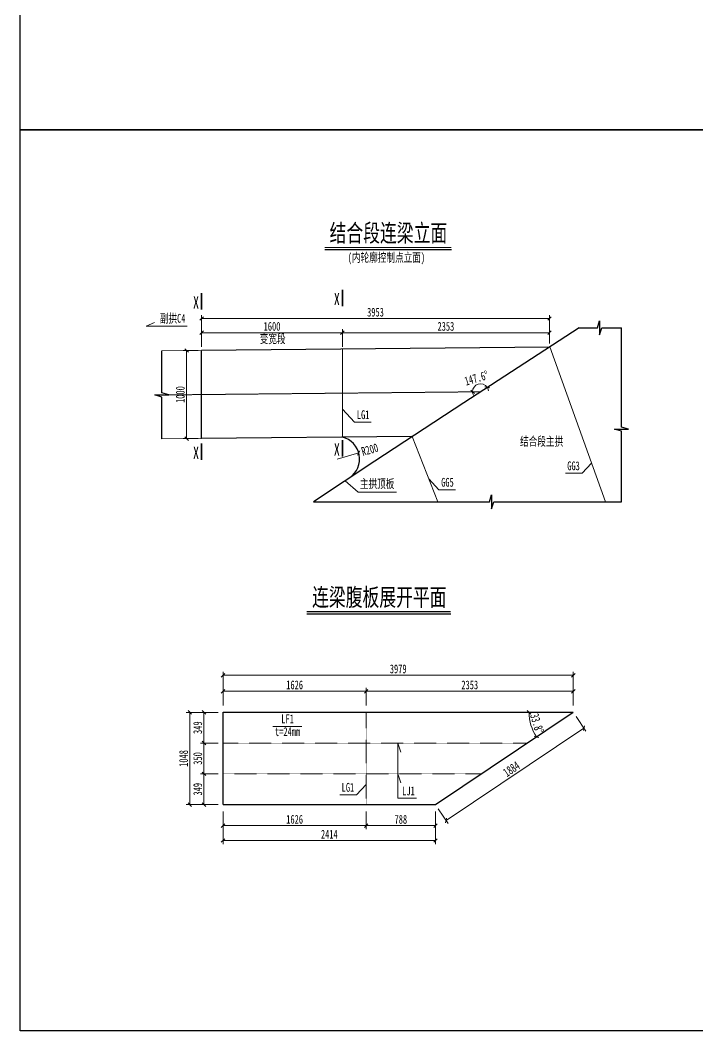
# Model space of a CAD drawing. Header units: millimetres. Extents: x -89049 to 410567, y -307459 to -100425.
# Drawn here: x 86373 to 94073, y -278218 to -266741 of the extents above; entities that cross this region are included whole.
import ezdxf
from ezdxf.enums import TextEntityAlignment as Align

# ---------------------------------------------------------------- set-up
doc = ezdxf.new("R2010")
doc.units = ezdxf.units.MM
doc.linetypes.add('CENTER2', pattern=[28.575, 19.05, -3.175, 3.175, -3.175])
doc.linetypes.add('DASHED', pattern=[0.75, 0.5, -0.25])
doc.layers.get('Defpoints').update_dxf_attribs({"color": 8})
for name, color, linetype, lineweight in [('中心线', 2, 'CENTER2', 15), ('文字', 7, 'Continuous', 15), ('标注线及字体', 2, 'Continuous', 15), ('粗线', 3, 'Continuous', 35), ('细实线', 4, 'Continuous', 15), ('虚线', 7, 'DASHED', 13), ('钢板粗线', 1, 'Continuous', 25)]:
    doc.layers.add(name, color=color, linetype=linetype, lineweight=lineweight)
doc.styles.add('111', font='', dxfattribs={"width": 0.7})
doc.styles.add('BM_Dim', font='', dxfattribs={"width": 0.85})
doc.styles.get('111').set_extended_font_data('仿宋_GB2312')
doc.styles.get('BM_Dim').set_extended_font_data('仿宋_GB2312')
doc.dimstyles.new('200', dxfattribs={"dimscale": 0, "dimtxt": 2.5, "dimasz": 1, "dimexe": 1, "dimexo": 1, "dimgap": 0.6, "dimtad": 1, "dimdec": 0, "dimdsep": 46, "dimtxsty": '111', "dimblk": 'OBLIQUE', "dimcen": 0, "dimclrd": 4, "dimclre": 4, "dimclrt": 4, "dimadec": 1, "dimazin": 2, "dimtfac": 1, "dimtdec": 0, "dimtix": 1, "dimtmove": 2, "dimatfit": 3, "dimfxl": 4, "dimfxlon": 1, "dimtolj": 1, "dimlwd": -1, "dimlwe": -1, "dimarcsym": 0})

# ---------------------------------------------------------------- blocks, each defined once
blk = doc.blocks.new('_Oblique')
at = {"color": 0, "linetype": 'ByBlock', "lineweight": -2}
blk.add_line((-0.5, -0.5), (0.5, 0.5), dxfattribs=at)
blk = doc.blocks.new('*D2265')
at = {"layer": 'Defpoints', "color": 0, "transparency": 16777216}
for p in [(88462, -275300), (88679, -275300), (88679, -275649)]:
    blk.add_point(p, dxfattribs=at)
at = {"layer": '细实线', "color": 4, "transparency": 16777216}
for p, q in [((88622, -275300), (88422, -275300)), ((88462, -275649), (88462, -275300)), ((88622, -275649), (88422, -275649))]:
    blk.add_line(p, q, dxfattribs=at)
at = {"layer": '细实线', "color": 4, "transparency": 16777216, "xscale": 40, "yscale": 40, "zscale": 40}
for p, rotation in [((88462, -275300), 90), ((88462, -275649), 270)]:
    blk.add_blockref('_Oblique', p, dxfattribs=dict(at, rotation=rotation))
at = {"layer": '细实线', "color": 4, "transparency": 16777216, "insert": (88391, -275474), "char_height": 100, "attachment_point": 5, "rotation": 90, "style": '111'}
blk.add_mtext('\\A1;349', dxfattribs=at)
blk = doc.blocks.new('*D2266')
at = {"layer": 'Defpoints', "color": 0, "transparency": 16777216}
for p in [(88462, -274950), (88679, -274950), (88679, -275300)]:
    blk.add_point(p, dxfattribs=at)
at = {"layer": '细实线', "color": 4, "transparency": 16777216}
for p, q in [((88622, -274950), (88422, -274950)), ((88462, -275300), (88462, -274950)), ((88622, -275300), (88422, -275300))]:
    blk.add_line(p, q, dxfattribs=at)
at = {"layer": '细实线', "color": 4, "transparency": 16777216, "xscale": 40, "yscale": 40, "zscale": 40}
for p, rotation in [((88462, -274950), 90), ((88462, -275300), 270)]:
    blk.add_blockref('_Oblique', p, dxfattribs=dict(at, rotation=rotation))
at = {"layer": '细实线', "color": 4, "transparency": 16777216, "insert": (88391, -275125), "char_height": 100, "attachment_point": 5, "rotation": 90, "style": '111'}
blk.add_mtext('\\A1;350', dxfattribs=at)
blk = doc.blocks.new('*D2267')
at = {"layer": 'Defpoints', "color": 0, "transparency": 16777216}
for p in [(88679, -274601), (88462, -274950), (88679, -274950)]:
    blk.add_point(p, dxfattribs=at)
at = {"layer": '细实线', "color": 4, "transparency": 16777216}
for p, q in [((88622, -274601), (88422, -274601)), ((88462, -274601), (88462, -274950)), ((88622, -274950), (88422, -274950))]:
    blk.add_line(p, q, dxfattribs=at)
at = {"layer": '细实线', "color": 4, "transparency": 16777216, "xscale": 40, "yscale": 40, "zscale": 40}
for p, rotation in [((88462, -274601), 90), ((88462, -274950), 270)]:
    blk.add_blockref('_Oblique', p, dxfattribs=dict(at, rotation=rotation))
at = {"layer": '细实线', "color": 4, "transparency": 16777216, "insert": (88391, -274775), "char_height": 100, "attachment_point": 5, "rotation": 90, "style": '111'}
blk.add_mtext('\\A1;349', dxfattribs=at)
blk = doc.blocks.new('*D2268')
at = {"layer": 'Defpoints', "color": 0, "transparency": 16777216}
for p in [(88301, -274601), (88679, -274601), (88679, -275649)]:
    blk.add_point(p, dxfattribs=at)
at = {"layer": '细实线', "color": 4, "transparency": 16777216}
for p, q in [((88461, -274601), (88261, -274601)), ((88301, -275649), (88301, -274601)), ((88461, -275649), (88261, -275649))]:
    blk.add_line(p, q, dxfattribs=at)
at = {"layer": '细实线', "color": 4, "transparency": 16777216, "xscale": 40, "yscale": 40, "zscale": 40}
for p, rotation in [((88301, -274601), 90), ((88301, -275649), 270)]:
    blk.add_blockref('_Oblique', p, dxfattribs=dict(at, rotation=rotation))
at = {"layer": '细实线', "color": 4, "transparency": 16777216, "insert": (88230, -275125), "char_height": 100, "attachment_point": 5, "rotation": 90, "style": '111'}
blk.add_mtext('\\A1;1048', dxfattribs=at)
blk = doc.blocks.new('*D2269')
at = {"layer": 'Defpoints', "color": 0, "transparency": 16777216}
for p in [(90305, -274362), (88679, -274601), (90305, -274601)]:
    blk.add_point(p, dxfattribs=at)
at = {"layer": '细实线', "color": 4, "transparency": 16777216}
for p, q in [((88679, -274522), (88679, -274322)), ((88679, -274362), (90305, -274362)), ((90305, -274522), (90305, -274322))]:
    blk.add_line(p, q, dxfattribs=at)
at = {"layer": '细实线', "color": 4, "transparency": 16777216, "xscale": 40, "yscale": 40, "zscale": 40, "rotation": 180}
blk.add_blockref('_Oblique', (88679, -274362), dxfattribs=at)
at = {"layer": '细实线', "color": 4, "transparency": 16777216, "xscale": 40, "yscale": 40, "zscale": 40}
blk.add_blockref('_Oblique', (90305, -274362), dxfattribs=at)
at = {"layer": '细实线', "color": 4, "transparency": 16777216, "insert": (89492, -274290), "char_height": 100, "attachment_point": 5, "style": '111'}
blk.add_mtext('\\A1;1626', dxfattribs=at)
blk = doc.blocks.new('*D2270')
at = {"layer": 'Defpoints', "color": 0, "transparency": 16777216}
for p in [(92659, -274362), (90305, -274601), (92659, -274601)]:
    blk.add_point(p, dxfattribs=at)
at = {"layer": '细实线', "color": 4, "transparency": 16777216}
for p, q in [((90305, -274522), (90305, -274322)), ((90305, -274362), (92659, -274362)), ((92659, -274522), (92659, -274322))]:
    blk.add_line(p, q, dxfattribs=at)
at = {"layer": '细实线', "color": 4, "transparency": 16777216, "xscale": 40, "yscale": 40, "zscale": 40, "rotation": 180}
blk.add_blockref('_Oblique', (90305, -274362), dxfattribs=at)
at = {"layer": '细实线', "color": 4, "transparency": 16777216, "xscale": 40, "yscale": 40, "zscale": 40}
blk.add_blockref('_Oblique', (92659, -274362), dxfattribs=at)
at = {"layer": '细实线', "color": 4, "transparency": 16777216, "insert": (91482, -274290), "char_height": 100, "attachment_point": 5, "style": '111'}
blk.add_mtext('\\A1;2353', dxfattribs=at)
blk = doc.blocks.new('*D2271')
at = {"layer": 'Defpoints', "color": 0, "transparency": 16777216}
for p in [(88679, -275649), (90305, -275649), (90305, -275888)]:
    blk.add_point(p, dxfattribs=at)
at = {"layer": '细实线', "color": 4, "transparency": 16777216}
for p, q in [((88679, -275728), (88679, -275928)), ((90305, -275728), (90305, -275928)), ((88679, -275888), (90305, -275888))]:
    blk.add_line(p, q, dxfattribs=at)
at = {"layer": '细实线', "color": 4, "transparency": 16777216, "xscale": 40, "yscale": 40, "zscale": 40, "rotation": 180}
blk.add_blockref('_Oblique', (88679, -275888), dxfattribs=at)
at = {"layer": '细实线', "color": 4, "transparency": 16777216, "xscale": 40, "yscale": 40, "zscale": 40}
blk.add_blockref('_Oblique', (90305, -275888), dxfattribs=at)
at = {"layer": '细实线', "color": 4, "transparency": 16777216, "insert": (89492, -275817), "char_height": 100, "attachment_point": 5, "style": '111'}
blk.add_mtext('\\A1;1626', dxfattribs=at)
blk = doc.blocks.new('*D2272')
at = {"layer": 'Defpoints', "color": 0, "transparency": 16777216}
for p in [(90305, -275649), (91093, -275649), (91093, -275888)]:
    blk.add_point(p, dxfattribs=at)
at = {"layer": '细实线', "color": 4, "transparency": 16777216}
for p, q in [((90305, -275728), (90305, -275928)), ((91093, -275728), (91093, -275928)), ((90305, -275888), (91093, -275888))]:
    blk.add_line(p, q, dxfattribs=at)
at = {"layer": '细实线', "color": 4, "transparency": 16777216, "xscale": 40, "yscale": 40, "zscale": 40, "rotation": 180}
blk.add_blockref('_Oblique', (90305, -275888), dxfattribs=at)
at = {"layer": '细实线', "color": 4, "transparency": 16777216, "xscale": 40, "yscale": 40, "zscale": 40}
blk.add_blockref('_Oblique', (91093, -275888), dxfattribs=at)
at = {"layer": '细实线', "color": 4, "transparency": 16777216, "insert": (90699, -275817), "char_height": 100, "attachment_point": 5, "style": '111'}
blk.add_mtext('\\A1;788', dxfattribs=at)
blk = doc.blocks.new('*D2273')
at = {"layer": 'Defpoints', "color": 0, "transparency": 16777216}
for p in [(92659, -274601), (92779, -274781), (91093, -275649)]:
    blk.add_point(p, dxfattribs=at)
at = {"layer": '细实线', "color": 4, "transparency": 16777216}
for p, q in [((92690, -274648), (92801, -274814)), ((91213, -275829), (92779, -274781)), ((91124, -275696), (91235, -275862))]:
    blk.add_line(p, q, dxfattribs=at)
at = {"layer": '细实线', "color": 4, "transparency": 16777216, "xscale": 40, "yscale": 40, "zscale": 40}
for p, rotation in [((92779, -274781), 33.7977077861863), ((91213, -275829), 213.7977077861863)]:
    blk.add_blockref('_Oblique', p, dxfattribs=dict(at, rotation=rotation))
at = {"layer": '细实线', "color": 4, "transparency": 16777216, "insert": (91956, -275245), "char_height": 100, "attachment_point": 5, "rotation": 33.7977, "style": '111'}
blk.add_mtext('\\A1;1884', dxfattribs=at)
blk = doc.blocks.new('*D2274')
at = {"layer": 'Defpoints', "color": 0, "transparency": 16777216}
for p in [(88679, -275649), (91093, -275649), (91093, -276057)]:
    blk.add_point(p, dxfattribs=at)
at = {"layer": '细实线', "color": 4, "transparency": 16777216}
for p, q in [((88679, -275897), (88679, -276097)), ((91093, -275897), (91093, -276097)), ((88679, -276057), (91093, -276057))]:
    blk.add_line(p, q, dxfattribs=at)
at = {"layer": '细实线', "color": 4, "transparency": 16777216, "xscale": 40, "yscale": 40, "zscale": 40, "rotation": 180}
blk.add_blockref('_Oblique', (88679, -276057), dxfattribs=at)
at = {"layer": '细实线', "color": 4, "transparency": 16777216, "xscale": 40, "yscale": 40, "zscale": 40}
blk.add_blockref('_Oblique', (91093, -276057), dxfattribs=at)
at = {"layer": '细实线', "color": 4, "transparency": 16777216, "insert": (89886, -275986), "char_height": 100, "attachment_point": 5, "style": '111'}
blk.add_mtext('\\A1;2414', dxfattribs=at)
blk = doc.blocks.new('*D2275')
at = {"layer": 'Defpoints', "color": 0, "transparency": 16777216}
for p in [(92659, -274180), (88679, -274419), (92659, -274419)]:
    blk.add_point(p, dxfattribs=at)
at = {"layer": '细实线', "color": 4, "transparency": 16777216}
for p, q in [((88679, -274340), (88679, -274140)), ((88679, -274180), (92659, -274180)), ((92659, -274340), (92659, -274140))]:
    blk.add_line(p, q, dxfattribs=at)
at = {"layer": '细实线', "color": 4, "transparency": 16777216, "xscale": 40, "yscale": 40, "zscale": 40, "rotation": 180}
blk.add_blockref('_Oblique', (88679, -274180), dxfattribs=at)
at = {"layer": '细实线', "color": 4, "transparency": 16777216, "xscale": 40, "yscale": 40, "zscale": 40}
blk.add_blockref('_Oblique', (92659, -274180), dxfattribs=at)
at = {"layer": '细实线', "color": 4, "transparency": 16777216, "insert": (90669, -274108), "char_height": 100, "attachment_point": 5, "style": '111'}
blk.add_mtext('\\A1;3979', dxfattribs=at)
blk = doc.blocks.new('*D2276')
at = {"layer": 'Defpoints', "color": 0, "transparency": 16777216}
for p in [(88679, -274601), (92659, -274601), (92659, -274601), (92165, -274699), (91093, -275649)]:
    blk.add_point(p, dxfattribs=at)
at = {"layer": '细实线', "color": 4, "transparency": 16777216}
blk.add_arc((92659, -274601), 503, 180, 213.7977, dxfattribs=at)
at = {"layer": '细实线', "color": 4, "transparency": 16777216, "xscale": 40, "yscale": 40, "zscale": 40}
for p, rotation in [((92156, -274601), 90), ((92241, -274881), 303.7977077861863)]:
    blk.add_blockref('_Oblique', p, dxfattribs=dict(at, rotation=rotation))
at = {"layer": '细实线', "color": 4, "transparency": 16777216, "insert": (92246, -274726), "char_height": 100, "attachment_point": 5, "rotation": 286.8989, "style": '111'}
blk.add_mtext('\\A1;33.8%%d', dxfattribs=at)
blk = doc.blocks.new('*D2393')
at = {"layer": 'Defpoints', "color": 0, "transparency": 16777216}
for p in [(88435, -270492), (88265, -271492), (88435, -271492)]:
    blk.add_point(p, dxfattribs=at)
at = {"layer": '细实线', "color": 4, "transparency": 16777216}
for p, q in [((88395, -270492), (88225, -270492)), ((88265, -270492), (88265, -271492)), ((88395, -271492), (88225, -271492))]:
    blk.add_line(p, q, dxfattribs=at)
at = {"layer": '细实线', "color": 4, "transparency": 16777216, "xscale": 40, "yscale": 40, "zscale": 40}
for p, rotation in [((88265, -270492), 90), ((88265, -271492), 270)]:
    blk.add_blockref('_Oblique', p, dxfattribs=dict(at, rotation=rotation))
at = {"layer": '细实线', "color": 4, "transparency": 16777216, "insert": (88193, -270992), "char_height": 100, "attachment_point": 5, "rotation": 90, "style": '111'}
blk.add_mtext('\\A1;1000', dxfattribs=at)
blk = doc.blocks.new('*D2394')
at = {"layer": 'Defpoints', "color": 0, "transparency": 16777216}
for p in [(92388, -270453), (91549, -270889), (91605, -270960), (87982, -270997), (91414, -271084)]:
    blk.add_point(p, dxfattribs=at)
at = {"layer": '细实线', "color": 4, "transparency": 16777216}
for start, end in [(32.9751, 180.5729), (180.5729, 206.0839), (7.4641, 32.9751)]:
    blk.add_arc((91605, -270960), 90.6, start, end, dxfattribs=at)
at = {"layer": '细实线', "color": 4, "transparency": 16777216, "xscale": 40, "yscale": 40, "zscale": 40}
for p, rotation in [((91514, -270961), 90.57293869768358), ((91681, -270911), 122.9750542258587)]:
    blk.add_blockref('_Oblique', p, dxfattribs=dict(at, rotation=rotation))
at = {"layer": '细实线', "color": 4, "transparency": 16777216, "insert": (91558, -270805), "char_height": 100, "attachment_point": 5, "rotation": 16.774, "style": '111'}
blk.add_mtext('\\A1;147.6%%d', dxfattribs=at)
blk = doc.blocks.new('*D2395')
at = {"layer": 'Defpoints', "color": 0, "transparency": 16777216}
for p in [(90220, -271654), (89975, -271724)]:
    blk.add_point(p, dxfattribs=at)
at = {"layer": '细实线', "color": 4, "transparency": 16777216}
for p, q in [((90220, -271654), (89975, -271724)), ((89975, -271724), (90220, -271654))]:
    blk.add_line(p, q, dxfattribs=at)
at = {"layer": '细实线', "color": 4, "transparency": 16777216, "xscale": 40, "yscale": 40, "zscale": 40, "rotation": 16.10316984720639}
blk.add_blockref('_Oblique', (90220, -271654), dxfattribs=at)
at = {"layer": '细实线', "color": 4, "transparency": 16777216, "insert": (90346, -271617), "char_height": 100, "attachment_point": 5, "rotation": 16.1032, "style": '111'}
blk.add_mtext('\\A1;R200', dxfattribs=at)
blk = doc.blocks.new('*D2396')
at = {"layer": 'Defpoints', "color": 0, "transparency": 16777216}
for p in [(90035, -270290), (88435, -270992), (90035, -270976)]:
    blk.add_point(p, dxfattribs=at)
at = {"layer": '细实线', "color": 4, "transparency": 16777216}
for p, q in [((88435, -270450), (88435, -270250)), ((90035, -270450), (90035, -270250)), ((88435, -270290), (90035, -270290))]:
    blk.add_line(p, q, dxfattribs=at)
at = {"layer": '细实线', "color": 4, "transparency": 16777216, "xscale": 40, "yscale": 40, "zscale": 40, "rotation": 180}
blk.add_blockref('_Oblique', (88435, -270290), dxfattribs=at)
at = {"layer": '细实线', "color": 4, "transparency": 16777216, "xscale": 40, "yscale": 40, "zscale": 40}
blk.add_blockref('_Oblique', (90035, -270290), dxfattribs=at)
at = {"layer": '细实线', "color": 4, "transparency": 16777216, "insert": (89235, -270218), "char_height": 100, "attachment_point": 5, "style": '111'}
blk.add_mtext('\\A1;1600', dxfattribs=at)
blk = doc.blocks.new('*D2397')
at = {"layer": 'Defpoints', "color": 0, "transparency": 16777216}
for p in [(90035, -270290), (92388, -270453), (90035, -270976)]:
    blk.add_point(p, dxfattribs=at)
at = {"layer": '细实线', "color": 4, "transparency": 16777216}
for p, q in [((90035, -270450), (90035, -270250)), ((92388, -270413), (92388, -270250)), ((92388, -270290), (90035, -270290))]:
    blk.add_line(p, q, dxfattribs=at)
at = {"layer": '细实线', "color": 4, "transparency": 16777216, "xscale": 40, "yscale": 40, "zscale": 40, "rotation": 180}
blk.add_blockref('_Oblique', (90035, -270290), dxfattribs=at)
at = {"layer": '细实线', "color": 4, "transparency": 16777216, "xscale": 40, "yscale": 40, "zscale": 40}
blk.add_blockref('_Oblique', (92388, -270290), dxfattribs=at)
at = {"layer": '细实线', "color": 4, "transparency": 16777216, "insert": (91211, -270218), "char_height": 100, "attachment_point": 5, "style": '111'}
blk.add_mtext('\\A1;2353', dxfattribs=at)
blk = doc.blocks.new('*D2398')
at = {"layer": 'Defpoints', "color": 0, "transparency": 16777216}
for p in [(92388, -270129), (88435, -270495), (92388, -270453)]:
    blk.add_point(p, dxfattribs=at)
at = {"layer": '细实线', "color": 4, "transparency": 16777216}
for p, q in [((88435, -270289), (88435, -270089)), ((88435, -270129), (92388, -270129)), ((92388, -270289), (92388, -270089))]:
    blk.add_line(p, q, dxfattribs=at)
at = {"layer": '细实线', "color": 4, "transparency": 16777216, "xscale": 40, "yscale": 40, "zscale": 40, "rotation": 180}
blk.add_blockref('_Oblique', (88435, -270129), dxfattribs=at)
at = {"layer": '细实线', "color": 4, "transparency": 16777216, "xscale": 40, "yscale": 40, "zscale": 40}
blk.add_blockref('_Oblique', (92388, -270129), dxfattribs=at)
at = {"layer": '细实线', "color": 4, "transparency": 16777216, "insert": (90411, -270057), "char_height": 100, "attachment_point": 5, "style": '111'}
blk.add_mtext('\\A1;3953', dxfattribs=at)

msp = doc.modelspace()

# ---------------------------------------------------------------- linework, layer by layer
at = {"color": 4}
for p, q in [((89835, -269345.6), (91273.7, -269345.6)), ((89629.2, -273482.1), (91265.5, -273482.1))]:
    msp.add_line(p, q, dxfattribs=at)
at = {"color": 6, "const_width": 14.4}
for points in [[(89835, -269321.6), (91273.7, -269321.6)], [(89628.4, -273458.1), (91266.9, -273458.1)]]:
    msp.add_lwpolyline(points, dxfattribs=at)
at = {"color": 4}
for points in [[(92726, -270233.1), (92933.3, -270233.1), (92957.3, -270153.1), (92957.3, -270313.1), (92981.3, -270233.1), (93013.3, -270233.1), (93206.6, -270233.1)], [(93206.6, -272209.3), (93206.6, -271409.5), (93126.6, -271385.5), (93286.6, -271385.5), (93206.6, -271361.5), (93206.6, -271329.5), (93206.6, -270233.1)], [(87982.1, -271496.7), (87982.1, -271020.7), (87902.1, -270996.7), (88062.1, -270996.7), (87982.1, -270972.7), (87982.1, -270940.7), (87982.1, -270496.7)], [(89705.3, -272209.3), (91706.6, -272209.3), (91730.6, -272129.3), (91730.6, -272289.3), (91754.6, -272209.3), (91786.6, -272209.3), (93206.6, -272209.3)]]:
    msp.add_lwpolyline(points, dxfattribs=at)
at = {"layer": 'Defpoints'}
for points in [[(86373.4, -257753.6), (101773.4, -257753.6), (101773.4, -267985.6), (86373.4, -267985.6)], [(86373.4, -267985.6), (101773.4, -267985.6), (101773.4, -278217.6), (86373.4, -278217.6)]]:
    msp.add_lwpolyline(points, close=True, dxfattribs=at)
at = {"layer": '中心线', "ltscale": 0.3}
for p, q in [((90034.6, -271476.2), (90034.6, -270476.2)), ((87982.1, -270996.7), (91604.9, -270960.4))]:
    msp.add_line(p, q, dxfattribs=at)
at = {"layer": '粗线'}
for p, q in [((90034.6, -269986.8), (90034.6, -269802.5)), ((88434.6, -270025.7), (88434.6, -269841.4)), ((90034.6, -271694.3), (90034.6, -271510)), ((88434.6, -271733.3), (88434.6, -271548.9))]:
    msp.add_line(p, q, dxfattribs=at)
at = {"layer": '细实线'}
for p, q in [((87899.4, -270172.4), (87804.2, -270213.9)), ((87804.2, -270213.9), (88271, -270213.9)), ((87982.1, -270496.7), (88434.6, -270492.1)), ((92391.5, -270450.1), (93023.7, -272209.3)), ((90172.6, -271305), (90034.6, -271156.4)), ((90172.6, -271305), (90361.1, -271305)), ((87982.1, -271496.7), (88434.6, -271492.2)), ((90828.4, -271468.2), (91118.4, -272209.3)), ((92759.3, -271885.3), (92866, -271770.4)), ((92759.3, -271885.3), (92570.8, -271885.3)), ((90214.6, -272098.8), (90065.8, -271970.4)), ((91130.8, -272072.5), (91017, -271950)), ((90214.6, -272098.8), (90647.9, -272098.8)), ((91130.8, -272072.5), (91319.3, -272072.5)), ((89244.2, -274760.4), (89575, -274760.4)), ((90664.1, -274949.9), (90664.1, -275575.3)), ((90698.9, -275053.1), (90664.1, -274949.9)), ((90698.9, -275403.1), (90664.1, -275299.9)), ((90195.6, -275537), (90305.3, -275418.9)), ((90195.6, -275537), (90007.1, -275537)), ((90664.1, -275575.3), (90876.4, -275575.3))]:
    msp.add_line(p, q, dxfattribs=at)
at = {"layer": '虚线', "ltscale": 5}
for p, q in [((90305.3, -275648.9), (90305.3, -274600.9)), ((92137.2, -274949.9), (88679.2, -274949.9)), ((91614.3, -275299.9), (88679.2, -275299.9))]:
    msp.add_line(p, q, dxfattribs=at)
at = {"layer": '钢板粗线'}
for p, q in [((92387.7, -270452.6), (88434.6, -270492.1)), ((88434.6, -271492.2), (88434.6, -270492.1)), ((90822.1, -271468.3), (88434.6, -271492.2)), ((88679.2, -275648.9), (88679.2, -274600.9)), ((88679.2, -274600.9), (92658.6, -274600.9)), ((91092.9, -275648.9), (92658.6, -274600.9)), ((88679.2, -275648.9), (91092.9, -275648.9))]:
    msp.add_line(p, q, dxfattribs=at)
for points in [[(92726, -270233.1), (91414.2, -271084.2), (90402.1, -271747.7), (89705.3, -272209.3)], [(92391.5, -270450.1), (92387.7, -270452.6)]]:
    msp.add_lwpolyline(points, dxfattribs=at)
msp.add_arc((89974.7, -271724.5), 255.4, 304.4206, 76.43881, dxfattribs=at)

# ---------------------------------------------------------------- texts
at = {"layer": '文字', "style": 'BM_Dim', "width": 0.7}
for s, p in [('(内轮廓控制点立面)', (90535.4, -269515.6)), ('副拱C4', (88105.6, -270206.2)), ('变宽段', (89242.2, -270437.9)), ('LG1', (90270.7, -271300.8)), ('结合段主拱', (92298.4, -271604.3)), ('GG3', (92661.2, -271881.2)), ('主拱顶板', (90429.5, -272085.4)), ('GG5', (91228.8, -272068.4)), ('LF1', (89411.9, -274755.3)), ('t=24mm', (89411.9, -274900.2)), ('LJ1', (90785.9, -275573.8))]:
    msp.add_text(s, height=100, dxfattribs=at).set_placement(p, align=Align.BOTTOM_CENTER)
for p in [(88371.6, -270015.7), (89971.6, -269976.8), (89971.6, -271684.3), (88371.6, -271723.2)]:
    msp.add_text('X', height=140, dxfattribs=at).set_placement(p, align=Align.CENTER)
msp.add_text('LG1', height=100, rotation=360, dxfattribs=at).set_placement((90097.6, -275532.8), align=Align.BOTTOM_CENTER)
at = {"layer": '标注线及字体', "style": '111', "width": 0.7}
for s, p in [('结合段连梁立面', (90557.7, -269153.2)), ('连梁腹板展开平面', (90454.1, -273289.7))]:
    msp.add_text(s, height=200, dxfattribs=at).set_placement(p, align=Align.MIDDLE)

# ---------------------------------------------------------------- dimensions: what is measured, and where the dimension line sits
at = {"layer": '细实线'}
for base, p1, p2, picture, middle in [((92387.7, -270128.8), (88434.6, -270495.4), (92387.7, -270452.6), '*D2398', (90411.1, -270057.3)), ((90034.6, -270290), (88434.6, -270992.2), (90034.6, -270976.2), '*D2396', (89234.6, -270218.5)), ((92658.6, -274179.7), (88679.2, -274419.1), (92658.6, -274419.1), '*D2275', (90668.9, -274108.2)), ((90305.3, -274361.6), (88679.2, -274600.9), (90305.3, -274600.9), '*D2269', (89492.3, -274290)), ((92658.6, -274361.6), (90305.3, -274600.9), (92658.6, -274600.9), '*D2270', (91481.9, -274290)), ((90305.3, -275888.3), (88679.2, -275648.9), (90305.3, -275648.9), '*D2271', (89492.3, -275816.8)), ((91092.9, -276057), (88679.2, -275648.9), (91092.9, -275648.9), '*D2274', (89886.1, -275986.5)), ((91092.9, -275888.3), (90305.3, -275648.9), (91092.9, -275648.9), '*D2272', (90699.1, -275816.8))]:
    dim = msp.add_linear_dim(base=base, p1=p1, p2=p2, dimstyle='200', override={"dimscale": 40, "dimblk": 'Oblique'}, dxfattribs=at)
    dim.commit()
    dim.dimension.update_dxf_attribs({"geometry": picture, "text_midpoint": middle})
for base, p1, p2, angle, picture, middle in [((90034.6, -270290), (92387.7, -270452.6), (90034.6, -270976.2), 180, '*D2397', (91211.1, -270218.5)), ((88264.6, -271492.2), (88434.6, -270492.1), (88434.6, -271492.2), 90, '*D2393', (88193.1, -270992.2)), ((88301.2, -274600.9), (88679.2, -275648.9), (88679.2, -274600.9), 90, '*D2268', (88229.6, -275124.9)), ((88462.1, -274949.9), (88679.2, -274600.9), (88679.2, -274949.9), 270, '*D2267', (88390.5, -274775.4)), ((88462.1, -274949.9), (88679.2, -275299.9), (88679.2, -274949.9), 90, '*D2266', (88390.5, -275124.9)), ((88462.1, -275299.9), (88679.2, -275648.9), (88679.2, -275299.9), 90, '*D2265', (88390.5, -275474.4))]:
    dim = msp.add_linear_dim(base=base, p1=p1, p2=p2, angle=angle, dimstyle='200', override={"dimscale": 40, "dimblk": 'Oblique'}, dxfattribs=at)
    dim.commit()
    dim.dimension.update_dxf_attribs({"geometry": picture, "text_midpoint": middle})
for base, line1, line2, picture, middle in [((91549.5, -270888.8), ((87982.1, -270996.7), (91604.9, -270960.4)), ((92387.7, -270452.6), (91414.2, -271084.2)), '*D2394', (91558.1, -270805.2)), ((92165.2, -274699.2), ((88679.2, -274600.9), (92658.6, -274600.9)), ((91092.9, -275648.9), (92658.6, -274600.9)), '*D2276', (92245.7, -274726.4))]:
    dim = msp.add_angular_dim_2l(base=base, line1=line1, line2=line2, dimstyle='200', override={"dimscale": 40, "dimblk": 'Oblique'}, dxfattribs=at)
    dim.commit()
    dim.dimension.update_dxf_attribs({"geometry": picture, "text_midpoint": middle})
dim = msp.add_radius_dim(center=(89974.7, -271724.5), mpoint=(90220.1, -271653.6), text='R200', dimstyle='200', override={"dimscale": 40, "dimtxsty": '111', "dimblk": 'Oblique'}, dxfattribs=at)
dim.commit()
dim.dimension.update_dxf_attribs({"geometry": '*D2395', "text_midpoint": (90345.8, -271617.3), "dimtype": 164})
dim = msp.add_aligned_dim(p1=(91092.9, -275648.9), p2=(92658.6, -274600.9), distance=-216.2, dimstyle='200', override={"dimscale": 40, "dimblk": 'Oblique'}, dxfattribs=at)
dim.commit()
dim.dimension.update_dxf_attribs({"geometry": '*D2273', "text_midpoint": (91956.2, -275245.1)})

doc.saveas('drawing.dxf')
